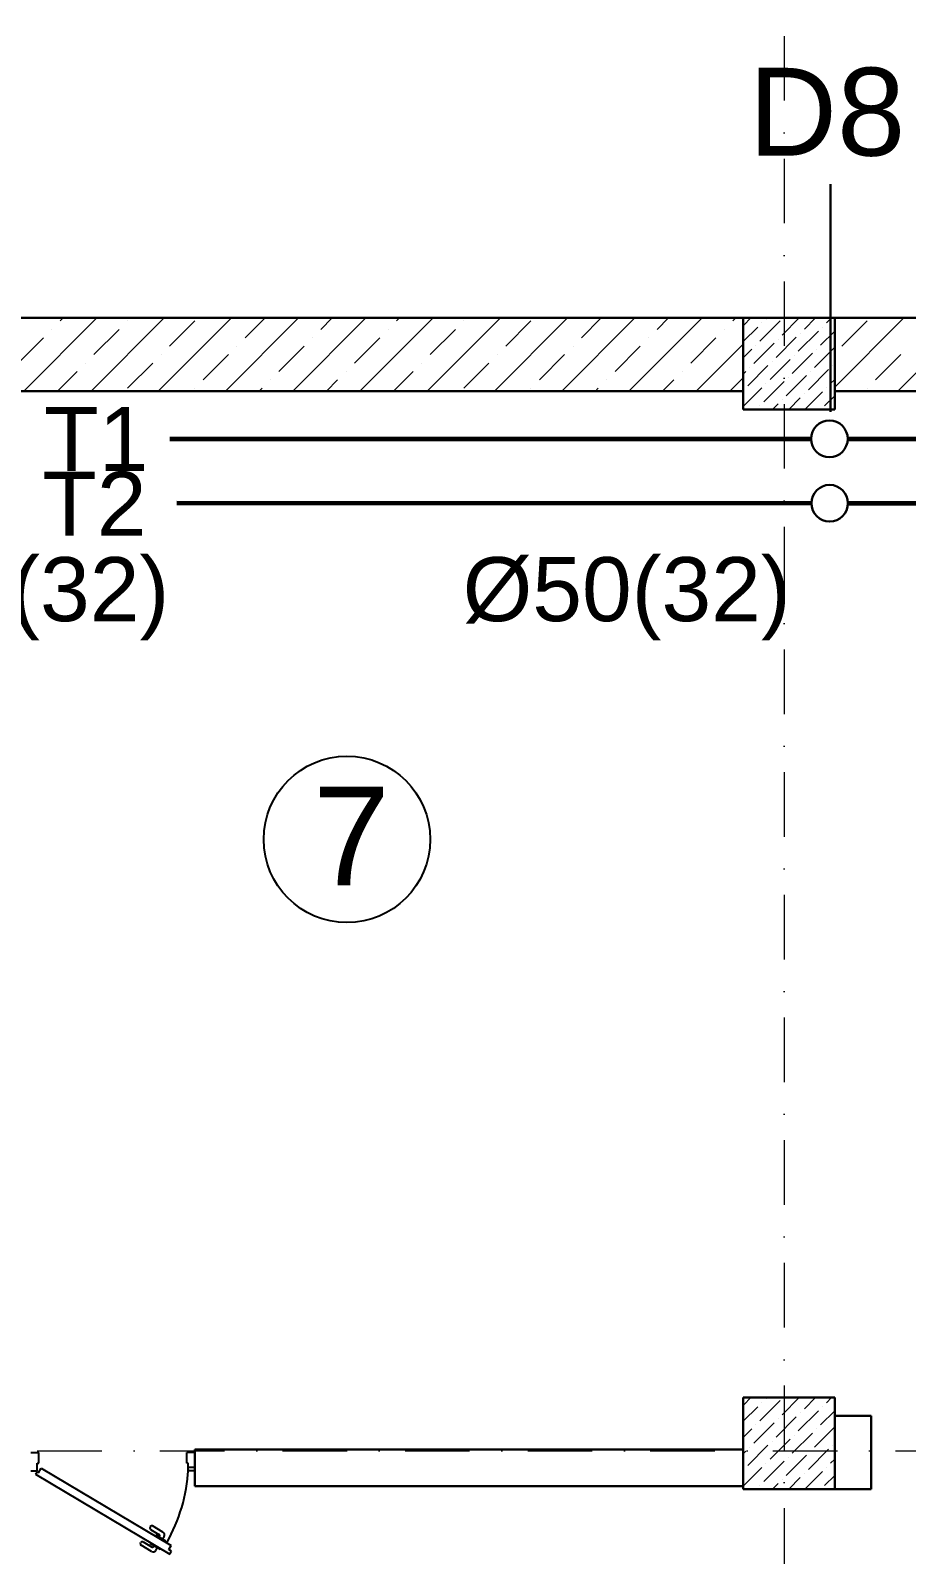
# Model space of a CAD drawing. Header units: millimetres. Extents: x 895788 to 1136524, y -21936 to 400945.
# Drawn here: x 958858 to 963649, y 103168 to 111496 of the extents above; entities that cross this region are included whole.
import ezdxf

# ---------------------------------------------------------------- set-up
doc = ezdxf.new("R2010")
doc.units = ezdxf.units.MM
doc.linetypes.add('Штрихпунктирная', pattern=[670.277762, 352.777767, -176.388884, 0, -141.111112])
for name, color, linetype, lineweight in [('ДВЕРИ', 7, 'Continuous', 5), ('оси_Ном._пера__1', 7, 'Continuous', 15), ('перегородка_Ном._пера__7', 7, 'Continuous', 60)]:
    doc.layers.add(name, color=color, linetype=linetype, lineweight=lineweight)
doc.layers.add('Конструктив - Ограждающий', color=7, linetype='Continuous')
doc.styles.get("Standard").update_dxf_attribs({"font": 'arial.ttf', "height": 400})
doc.styles.add('Times New  Roman', font='times.ttf')
doc.styles.add('СГЕНЕРИР_СТИЛЬ_1', font='arial.ttf')

msp = doc.modelspace()

# ---------------------------------------------------------------- linework, layer by layer
at = {"lineweight": 30}
msp.add_line((963233.798, 109412.194), (963233.798, 110656.85), dxfattribs=at)
at = {"color": 0, "lineweight": 30}
for p, q in [((927256.05, 109925.064), (968656.05, 109925.064)), ((962756.245, 109525.064), (957255.855, 109525.064)), ((968656.227, 109525.064), (963256.245, 109525.064)), ((963256.245, 103925.059), (963455.421, 103925.059)), ((963455.421, 103925.059), (963455.421, 103525.059)), ((959757.124, 103741.963), (962756.245, 103741.963)), ((959757.124, 103656.963), (959757.124, 103741.963)), ((959757.124, 103541.963), (959757.124, 103656.963)), ((959757.124, 103541.963), (962756.245, 103541.963)), ((963455.421, 103525.059), (963256.245, 103525.059))]:
    msp.add_line(p, q, dxfattribs=at)
at = {"color": 3, "lineweight": 30}
for p, q in [((963256.245, 109925.064), (962756.245, 109925.064)), ((962756.245, 109925.064), (962756.245, 109425.064)), ((963256.245, 109425.064), (963256.245, 109925.064)), ((962756.245, 109425.064), (963256.245, 109425.064)), ((963256.245, 104025.059), (962756.245, 104025.059)), ((962756.245, 104025.059), (962756.245, 103525.059)), ((963256.245, 103525.059), (963256.245, 104025.059)), ((962756.245, 103525.059), (963256.245, 103525.059))]:
    msp.add_line(p, q, dxfattribs=at)
at = {"lineweight": 9}
for p, q in [((962756.245, 109795.522), (962836.101, 109875.378)), ((962758.762, 109886.427), (962797.399, 109925.064)), ((962847.15, 109798.039), (962957.635, 109908.524)), ((962858.199, 109897.475), (962858.199, 109897.475)), ((962880.296, 109919.573), (962885.787, 109925.064)), ((962968.684, 109831.184), (963062.564, 109925.064)), ((963057.072, 109742.796), (963167.558, 109853.281)), ((963090.218, 109864.33), (963150.952, 109925.064)), ((963178.606, 109775.941), (963256.245, 109853.58)), ((963189.655, 109875.378), (963189.655, 109875.378)), ((963211.752, 109897.475), (963239.341, 109925.064)), ((962814.004, 109676.505), (962924.49, 109786.99)), ((962825.053, 109775.941), (962825.053, 109775.941)), ((962935.538, 109709.65), (963046.024, 109820.136)), ((962946.587, 109809.087), (962946.587, 109809.087)), ((963068.121, 109842.233), (963068.121, 109842.233)), ((962756.245, 109707.134), (962802.956, 109753.844)), ((962902.393, 109588.116), (963012.878, 109698.602)), ((962913.441, 109687.553), (962913.441, 109687.553)), ((963023.927, 109621.262), (963134.412, 109731.747)), ((963034.975, 109720.699), (963034.975, 109720.699)), ((963145.461, 109654.408), (963255.946, 109764.893)), ((963156.509, 109753.844), (963156.509, 109753.844)), ((962756.245, 109618.746), (962769.81, 109632.31)), ((962780.859, 109554.971), (962891.344, 109665.456)), ((962791.907, 109654.408), (962791.907, 109654.408)), ((962990.781, 109499.728), (963101.266, 109610.213)), ((963112.315, 109532.874), (963222.8, 109643.359)), ((963123.364, 109632.31), (963123.364, 109632.31)), ((963244.898, 109665.456), (963244.898, 109665.456)), ((962756.245, 109441.969), (962858.199, 109543.922)), ((962758.762, 109532.874), (962758.762, 109532.874)), ((962869.247, 109466.582), (962979.733, 109577.068)), ((962880.296, 109566.019), (962880.296, 109566.019)), ((963001.83, 109599.165), (963001.83, 109599.165)), ((963092.894, 109425.064), (963189.655, 109521.825)), ((963211.752, 109543.922), (963211.752, 109543.922)), ((963233.849, 109566.019), (963256.245, 109588.415)), ((962847.15, 109444.485), (962847.15, 109444.485)), ((962916.117, 109425.064), (962946.587, 109455.534)), ((962968.684, 109477.631), (962968.684, 109477.631)), ((963004.506, 109425.064), (963068.121, 109488.679)), ((963090.218, 109510.776), (963090.218, 109510.776)), ((963200.703, 109444.485), (963256.245, 109500.027)), ((962758.762, 103986.421), (962797.399, 104025.059)), ((962880.296, 104019.567), (962885.787, 104025.059)), ((962968.684, 103931.179), (963062.564, 104025.059)), ((963090.218, 103964.324), (963150.952, 104025.059)), ((963211.752, 103997.47), (963239.341, 104025.059)), ((962756.245, 103895.517), (962836.101, 103975.373)), ((962847.15, 103898.033), (962957.635, 104008.518)), ((962858.199, 103997.47), (962858.199, 103997.47)), ((963057.072, 103842.79), (963167.558, 103953.276)), ((963068.121, 103942.227), (963068.121, 103942.227)), ((963178.606, 103875.936), (963256.245, 103953.575)), ((963189.655, 103975.373), (963189.655, 103975.373)), ((962756.245, 103807.128), (962802.956, 103853.839)), ((962814.004, 103776.499), (962924.49, 103886.984)), ((962825.053, 103875.936), (962825.053, 103875.936)), ((962935.538, 103809.645), (963046.024, 103920.13)), ((962946.587, 103909.081), (962946.587, 103909.081)), ((963145.461, 103754.402), (963255.946, 103864.887)), ((963156.509, 103853.839), (963156.509, 103853.839)), ((962902.393, 103688.111), (963012.878, 103798.596)), ((962913.441, 103787.547), (962913.441, 103787.547)), ((963023.927, 103721.256), (963134.412, 103831.742)), ((963034.975, 103820.693), (963034.975, 103820.693)), ((962756.245, 103718.74), (962769.81, 103732.305)), ((962780.859, 103654.965), (962891.344, 103765.45)), ((962791.907, 103754.402), (962791.907, 103754.402)), ((962990.781, 103599.722), (963101.266, 103710.208)), ((963001.83, 103699.159), (963001.83, 103699.159)), ((963112.315, 103632.868), (963222.8, 103743.353)), ((963123.364, 103732.305), (963123.364, 103732.305)), ((963233.849, 103666.013), (963256.245, 103688.41)), ((963244.898, 103765.45), (963244.898, 103765.45)), ((962756.245, 103541.963), (962858.199, 103643.916)), ((962758.762, 103632.868), (962758.762, 103632.868)), ((962869.247, 103566.577), (962979.733, 103677.062)), ((962880.296, 103666.013), (962880.296, 103666.013)), ((963090.218, 103610.771), (963090.218, 103610.771)), ((963092.894, 103525.059), (963189.655, 103621.819)), ((963211.752, 103643.916), (963211.752, 103643.916)), ((962847.15, 103544.479), (962847.15, 103544.479)), ((962916.117, 103525.059), (962946.587, 103555.528)), ((962968.684, 103577.625), (962968.684, 103577.625)), ((963004.506, 103525.059), (963068.121, 103588.674)), ((963200.703, 103544.479), (963256.245, 103600.021))]:
    msp.add_line(p, q, dxfattribs=at)
at = {"color": 1, "linetype": 'ByBlock', "lineweight": 60, "ltscale": 1.1}
for p, q in [((959621.4, 109264.681), (959859.318, 109264.665)), ((959859.318, 109264.665), (963127.476, 109264.442)), ((963327.476, 109264.428), (967622.195, 109264.135))]:
    msp.add_line(p, q, dxfattribs=at)
at = {"color": 5, "linetype": 'ByBlock', "lineweight": 60, "ltscale": 1.1}
for p, q in [((959658.033, 108914.858), (963128.644, 108912.552)), ((963328.644, 108912.419), (967620.842, 108909.568))]:
    msp.add_line(p, q, dxfattribs=at)
at = {"color": 7, "linetype": 'Continuous', "lineweight": 30, "ltscale": 50}
for centre in [(963227.476, 109264.442), (963228.644, 108912.419)]:
    msp.add_circle(centre, 100, dxfattribs=at)
at = {"lineweight": 25}
msp.add_circle((960589.001, 107075.612), 454.873, dxfattribs=at)
at = {"layer": 'ДВЕРИ', "color": 251, "lineweight": 25, "true_color": 0x636466}
for p, q in [((958859.649, 103725.059), (958904.188, 103725.059)), ((958904.188, 103666.885), (958904.188, 103724.427)), ((959757.124, 103725.059), (959712.651, 103725.059)), ((959712.651, 103666.885), (959712.651, 103725.059)), ((958859.649, 103625.58), (958895.28, 103625.58)), ((958859.649, 103625.58), (958895.28, 103625.58)), ((958886.781, 103606.139), (958894.605, 103619.309)), ((958886.781, 103606.139), (959620.582, 103170.209)), ((958894.605, 103619.309), (958902.264, 103614.76)), ((958895.28, 103625.58), (958895.28, 103666.885)), ((958895.28, 103666.885), (958904.188, 103666.885)), ((958902.264, 103614.76), (958917.187, 103639.881)), ((958917.187, 103639.881), (959628.016, 103217.603)), ((959721.559, 103666.885), (959712.651, 103666.885)), ((959721.559, 103625.58), (959721.559, 103666.885)), ((959757.124, 103642.484), (959721.559, 103642.484)), ((959757.124, 103625.58), (959721.559, 103625.58)), ((959513.864, 103320.508), (959512.061, 103317.474)), ((959515.17, 103305.266), (959561.118, 103277.969)), ((959582.706, 103289.973), (959526.072, 103323.617)), ((959538.608, 103270.767), (959541.714, 103275.995)), ((959541.714, 103275.995), (959597.517, 103242.844)), ((959460.222, 103230.212), (959462.025, 103233.247)), ((959519.964, 103184.36), (959463.331, 103218.005)), ((959474.233, 103236.356), (959520.181, 103209.059)), ((959513.057, 103227.758), (959515.74, 103232.273)), ((959568.86, 103194.607), (959513.057, 103227.758)), ((959532.389, 103212.168), (959534.191, 103215.203)), ((959552.535, 103204.305), (959544.38, 103190.578)), ((959564.227, 103265.762), (959562.847, 103263.44)), ((959571.543, 103199.122), (959568.86, 103194.607)), ((959581.191, 103252.542), (959588.923, 103265.557)), ((959597.517, 103242.844), (959594.387, 103237.576)), ((959614.367, 103194.627), (959628.014, 103217.6)), ((959629.683, 103185.528), (959614.367, 103194.627)), ((959620.583, 103170.209), (959629.683, 103185.528))]:
    msp.add_line(p, q, dxfattribs=at)
for centre, radius, start, end in [((958801.857, 103687.023), 921.529, 330.4294111, 356.5923451), ((959519.72, 103312.924), 8.908, 149.2867078, 239.2867078), ((959521.522, 103315.959), 8.908, 59.2867078, 149.2867078), ((959556.568, 103270.311), 8.908, 329.2867078, 59.2867078), ((959573.607, 103274.656), 17.816, 329.2867078, 59.2867078), ((959467.88, 103225.663), 8.908, 149.2867078, 239.2867078), ((959469.683, 103228.698), 8.908, 59.2867078, 149.2867078), ((959529.064, 103199.677), 17.816, 239.2867078, 329.2867078), ((959524.73, 103216.718), 8.908, 239.2867078, 329.2867078)]:
    msp.add_arc(centre, radius, start, end, dxfattribs=at)
at = {"layer": 'Конструктив - Ограждающий', "color": 18, "linetype": 'Continuous', "lineweight": 0, "true_color": 0x000000}
for p, q in [((958821.839, 109525.064), (959221.839, 109925.064)), ((958975.516, 109862.59), (958975.516, 109862.59)), ((959021.478, 109908.552), (959037.991, 109925.064)), ((959189.534, 109525.064), (959589.534, 109925.064)), ((959205.326, 109724.704), (959343.212, 109862.59)), ((959389.174, 109908.552), (959389.174, 109908.552)), ((959557.23, 109525.064), (959957.23, 109925.064)), ((959618.983, 109770.666), (959756.869, 109908.552)), ((959924.925, 109525.064), (960324.925, 109925.064)), ((960032.641, 109816.628), (960141.077, 109925.064)), ((960292.621, 109525.064), (960692.621, 109925.064)), ((960446.298, 109862.59), (960508.773, 109925.064)), ((960660.316, 109525.064), (961060.316, 109925.064)), ((960813.994, 109862.59), (960813.994, 109862.59)), ((960859.956, 109908.552), (960876.468, 109925.064)), ((961028.012, 109525.064), (961428.012, 109925.064)), ((961043.803, 109724.704), (961181.689, 109862.59)), ((961227.651, 109908.552), (961227.651, 109908.552)), ((961395.707, 109525.064), (961795.707, 109925.064)), ((961457.461, 109770.666), (961595.347, 109908.552)), ((961763.403, 109525.064), (962163.403, 109925.064)), ((961871.118, 109816.628), (961979.555, 109925.064)), ((962131.098, 109525.064), (962531.098, 109925.064)), ((962284.776, 109862.59), (962347.25, 109925.064)), ((962652.471, 109862.59), (962652.471, 109862.59)), ((962698.433, 109908.552), (962714.946, 109925.064)), ((963256.245, 109914.82), (963266.489, 109925.064)), ((963256.245, 109547.125), (963634.185, 109925.064)), ((963295.938, 109770.666), (963433.824, 109908.552)), ((963601.88, 109525.064), (964001.88, 109925.064)), ((958791.668, 109678.742), (958929.554, 109816.628)), ((959986.679, 109770.666), (959986.679, 109770.666)), ((960216.488, 109632.78), (960354.374, 109770.666)), ((960400.336, 109816.628), (960400.336, 109816.628)), ((960630.146, 109678.742), (960768.032, 109816.628)), ((961825.156, 109770.666), (961825.156, 109770.666)), ((962054.966, 109632.78), (962192.852, 109770.666)), ((962238.814, 109816.628), (962238.814, 109816.628)), ((962468.623, 109678.742), (962606.509, 109816.628)), ((962498.794, 109525.064), (962756.245, 109782.516)), ((959573.021, 109724.704), (959573.021, 109724.704)), ((959802.831, 109586.818), (959940.717, 109724.704)), ((961411.499, 109724.704), (961411.499, 109724.704)), ((961641.309, 109586.818), (961779.194, 109724.704)), ((963479.786, 109586.818), (963617.672, 109724.704)), ((959005.686, 109525.064), (959113.402, 109632.78)), ((959159.364, 109678.742), (959159.364, 109678.742)), ((959389.174, 109540.856), (959527.059, 109678.742)), ((960584.184, 109632.78), (960584.184, 109632.78)), ((960844.164, 109525.064), (960951.879, 109632.78)), ((960997.841, 109678.742), (960997.841, 109678.742)), ((961227.651, 109540.856), (961365.537, 109678.742)), ((962422.662, 109632.78), (962422.662, 109632.78)), ((959756.869, 109540.856), (959756.869, 109540.856)), ((960108.773, 109525.064), (960124.565, 109540.856)), ((960170.527, 109586.818), (960170.527, 109586.818)), ((960476.468, 109525.064), (960538.222, 109586.818)), ((961595.347, 109540.856), (961595.347, 109540.856)), ((961947.25, 109525.064), (961963.042, 109540.856)), ((962009.004, 109586.818), (962009.004, 109586.818)), ((962314.946, 109525.064), (962376.7, 109586.818)), ((962682.641, 109525.064), (962756.245, 109598.668)), ((963433.824, 109540.856), (963433.824, 109540.856))]:
    msp.add_line(p, q, dxfattribs=at)
at = {"layer": 'оси_Ном._пера__1', "linetype": 'Штрихпунктирная'}
msp.add_line((921354.651, 103733.737), (970631.369, 103733.556), dxfattribs=at)
at = {"layer": 'оси_Ном._пера__1', "linetype": 'Штрихпунктирная', "flags": 128}
msp.add_lwpolyline([(962979.803, 113476.519), (962979.803, 74192.069), (962979.803, 71592.525)], dxfattribs=at)

# ---------------------------------------------------------------- texts
at = {"insert": (963641.919, 111292.112), "char_height": 480, "attachment_point": 3}
msp.add_mtext_dynamic_manual_height_columns('{\\fArial|b0|i0|c238|p34;D8}', width=1030.0719, gutter_width=2000, heights=[0], dxfattribs=at)
at = {"char_height": 350, "width": 487.89948, "attachment_point": 1, "style": 'Times New  Roman'}
for s, insert in [('{\\fArial|b0|i0|c0|p34;T\\fArial|b0|i0|c238|p34;1}', (958933.019, 109438.952)), ('{\\fArial|b0|i0|c0|p34;T\\fArial|b0|i0|c238|p34;2}', (958922.966, 109084.437)), ('{\\fArial|b0|i0|c238|p34;%%C50(32)}', (957823.992, 108618.04)), ('{\\fArial|b0|i0|c238|p34;%%C50(32)}', (961222.071, 108618.04))]:
    msp.add_mtext(s, dxfattribs=dict(at, insert=insert))
at = {"layer": 'перегородка_Ном._пера__7', "lineweight": 50, "style": 'СГЕНЕРИР_СТИЛЬ_1'}
msp.add_text('7', height=540, dxfattribs=at).set_placement((960403.67, 106823.864))

doc.saveas('drawing.dxf')
